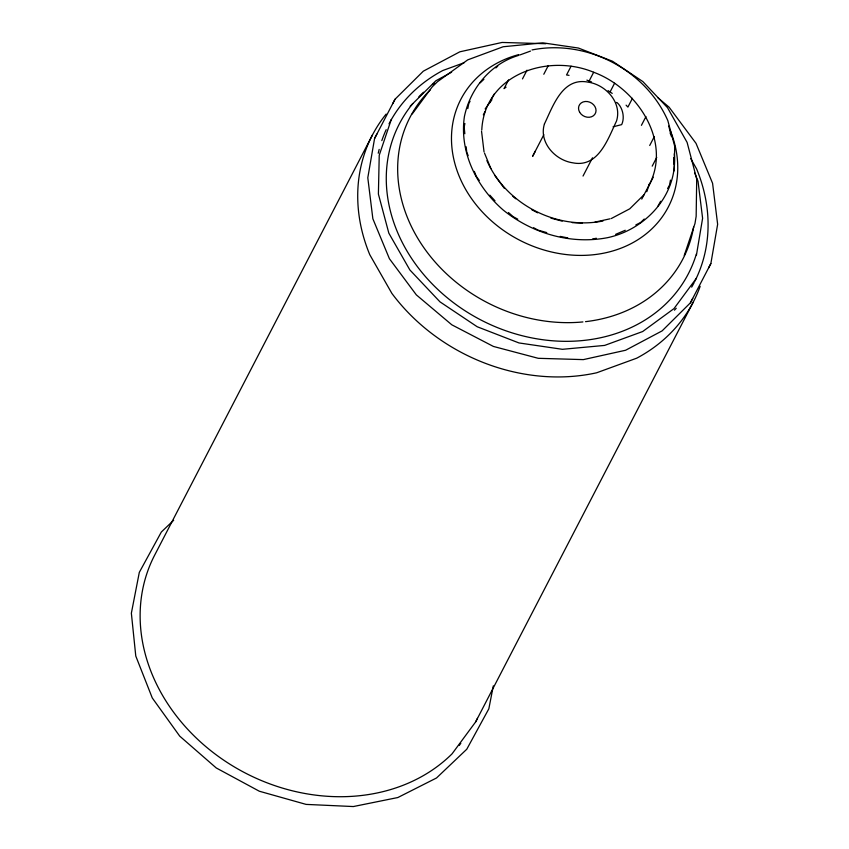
<?xml version="1.0" encoding="UTF-8"?>
<svg xmlns="http://www.w3.org/2000/svg" width="849" height="849" viewBox="0 0 849 849"><rect width="100%" height="100%" fill="white"/><g stroke="black" fill="none" stroke-linecap="round" stroke-linejoin="round"><path stroke-width="1.27" d="M674.286 153.796C678.086 194.325 646.195 229.304 607.81 237.624C570.772 244.841 532.143 233.443 503.054 209.905C476.607 186.907 459.245 152.183 464.392 116.642C470.187 88.455 490.987 63.41 518.941 55.302M674.191 170.861L674.711 146.251L667.813 120.569C645.473 69.682 586.532 39.043 532.047 49.942M376.839 134.121L374.579 138.493L367.797 177.77L372.86 218.777L389.415 258.722L416.35 294.89L451.806 324.806L493.396 346.434L538.255 358.31L583.359 359.615L625.596 350.255L662.124 330.877L690.428 302.806L710.857 263.572L717.638 224.295L712.576 183.288L696.021 143.343L669.086 107.176L657.943 97.773M696.435 255.114L702.601 218.289L698.027 181.262L694.726 173.069M481.776 130.067C484.45 74.415 547.732 53.105 593.674 72.261C636.952 88.137 672.588 141.443 648.721 185.931M464.891 123.498L464.17 127.223L464.838 133.739M467.799 108.598L468.775 103.631L470.049 101.318M493.311 685.865L488.833 708.819L466.78 749.221L436.513 777.981L397.82 797.54L353.343 806.55L306.118 804.396L259.348 791.236L216.24 767.952L179.723 736.136L152.279 697.963L135.776 656.033L131.362 613.201L139.31 572.375L161.363 531.983L173.663 520.288M670.487 180.115L669.521 185.082L667.611 188.552M673.639 163.974L673.724 157.574M391.283 119.476L379.227 155.293L378.399 194.071L388.842 233.178L409.855 269.94L439.994 301.862L477.212 326.759L518.962 342.943L562.42 349.31L604.615 345.416L642.661 331.534L673.979 308.622L696.424 278.217M646.768 191.736L649.538 183.501M684.23 255.475L694.97 223.552L696.159 216.325L696.711 179.001L687.117 142.43L667.484 107.643L642.873 81.589L612.5 61.245L578.402 48.043L542.936 42.853L503.17 46.748L467.714 59.876L437.447 81.737L432.226 86.863L412.211 113.968M372.35 135.161L154.762 554.949A180.858 151.684 27.4 0 0 224.783 760.884A180.858 151.684 27.4 0 0 452.05 753.848L475.663 721.883L693.251 302.095M392.737 103.631L395.008 99.259L423.311 71.178L459.84 51.81L502.077 42.45L545.886 43.713M483.336 114.806L485.034 111.527M489.714 102.729L494.256 93.984M508.572 79.88L504.041 88.625L506.068 87.139M522.485 78.915L527.017 70.17M543.795 74.256L548.337 65.511M571.069 66.222L566.538 74.967L569.042 75.338M543.838 134.704L532.599 156.375L535.358 151.122M589.142 81.005L593.674 72.261M610.07 91.957L614.602 83.213M583.03 176.061L592.485 157.808M632.441 98.335L627.91 107.08L626.095 105.159M641.43 125.334L645.962 116.589M649.718 145.487L654.25 136.731M652.202 166.149L656.733 157.405M641.77 199.09L653.252 177.186M690.428 302.806L692.699 298.434M708.597 267.944L710.857 263.572M374.579 138.493L395.008 99.259M658.071 205.904L660.618 201.277M485.15 108.916L491.9 99.768M459.224 745.433L460.805 743.31M410.194 106.221L435.855 80.772L451.636 72.197M644.041 194.718L629.725 208.833L611.28 218.543M480.216 82.809L483.898 79.307M495.88 67.931L497.726 66.18M644.253 219.031L640.571 222.534L635.859 224.911M625.257 230.27L615.621 234.356M464.18 62.72L442.775 70.52A171.986 144.234 27.4 0 0 389.012 123.848M520.097 54.877L530.487 51.089M594.969 222.109L610.017 218.819M613.074 126.809L621.67 124.623C624.96 117.693 622.816 107.77 617.149 102.655L615.949 102.474M592.485 239.036L596.338 238.251M602.96 221.005C556.382 230.312 506.004 204.121 486.912 160.631M572.279 222.65L582.382 222.969M567.779 237.9L560.255 236.404M550.895 218.129L562.197 221.143M546.745 232.594L538.139 230.164L533.607 227.723M586.871 80.124L591.551 81.939M531.824 209.756L537.64 212.802M517.752 219.148L513.221 216.707L508.424 212.526M608.054 90.61L612.225 93.401M512.785 196.257L515.757 198.783M494.988 200.82L489.841 195.153M494.585 175.17L504.348 188.351M479.271 180.444L476.247 176.231L474.336 171.392M690.683 158.551L696.594 168.887A171.986 144.234 27.4 0 1 694.747 281.443M484.535 153.16L490.871 168.569M670.148 133.081L671.58 136.721M468.149 155.632L466.717 151.992L466.175 146.781M668.725 126.066L670.625 133.166M481.553 131.308L484.047 151.971M477.425 718.36A180.858 151.684 27.4 0 1 475.663 721.883M700.149 286.346A180.858 151.684 27.4 0 1 636.718 358.182L596.698 372.775A180.858 151.684 27.4 0 1 391.877 293.393L369.793 254.732A180.858 151.684 27.4 0 1 386.136 114.084M694.153 282.59A171.986 144.234 27.4 0 1 691.67 287.121M676.239 308.261A171.986 144.234 27.4 0 1 674.456 310.182M378.24 153.245A171.986 144.234 27.4 0 1 379.174 149.413M381.827 140.605A171.986 144.234 27.4 0 1 386.178 129.664M696.413 253.883A162.775 136.519 27.4 0 1 479.43 319.213A162.775 136.519 27.4 0 1 412.837 103.546M418.865 96.797A162.775 136.519 27.4 0 1 423.513 92.244M432.491 84.667A162.775 136.519 27.4 0 1 434.571 83.106M669.84 129.504A116.875 98.028 27.4 0 1 607.608 252.323A116.875 98.028 27.4 0 1 460.54 179.372A116.875 98.028 27.4 0 1 518.824 54.591M693.633 227.023A153.733 128.931 27.4 0 1 585.513 321.654M582.902 321.93A153.733 128.931 27.4 0 1 421.359 244.013A153.733 128.931 27.4 0 1 430.167 89.962M544.432 123.954C538.691 142.292 555.097 160.259 572.746 162.806C598.46 168.091 607.948 138.843 616.523 121.025C622.275 102.687 605.857 84.72 588.208 82.173C562.494 76.888 553.017 106.136 544.432 123.954M579.602 112.153A9.042 7.588 27.4 0 0 594.767 114.403A9.042 7.588 27.4 0 0 587.466 101.562A9.042 7.588 27.4 0 0 579.602 112.153"/></g></svg>
